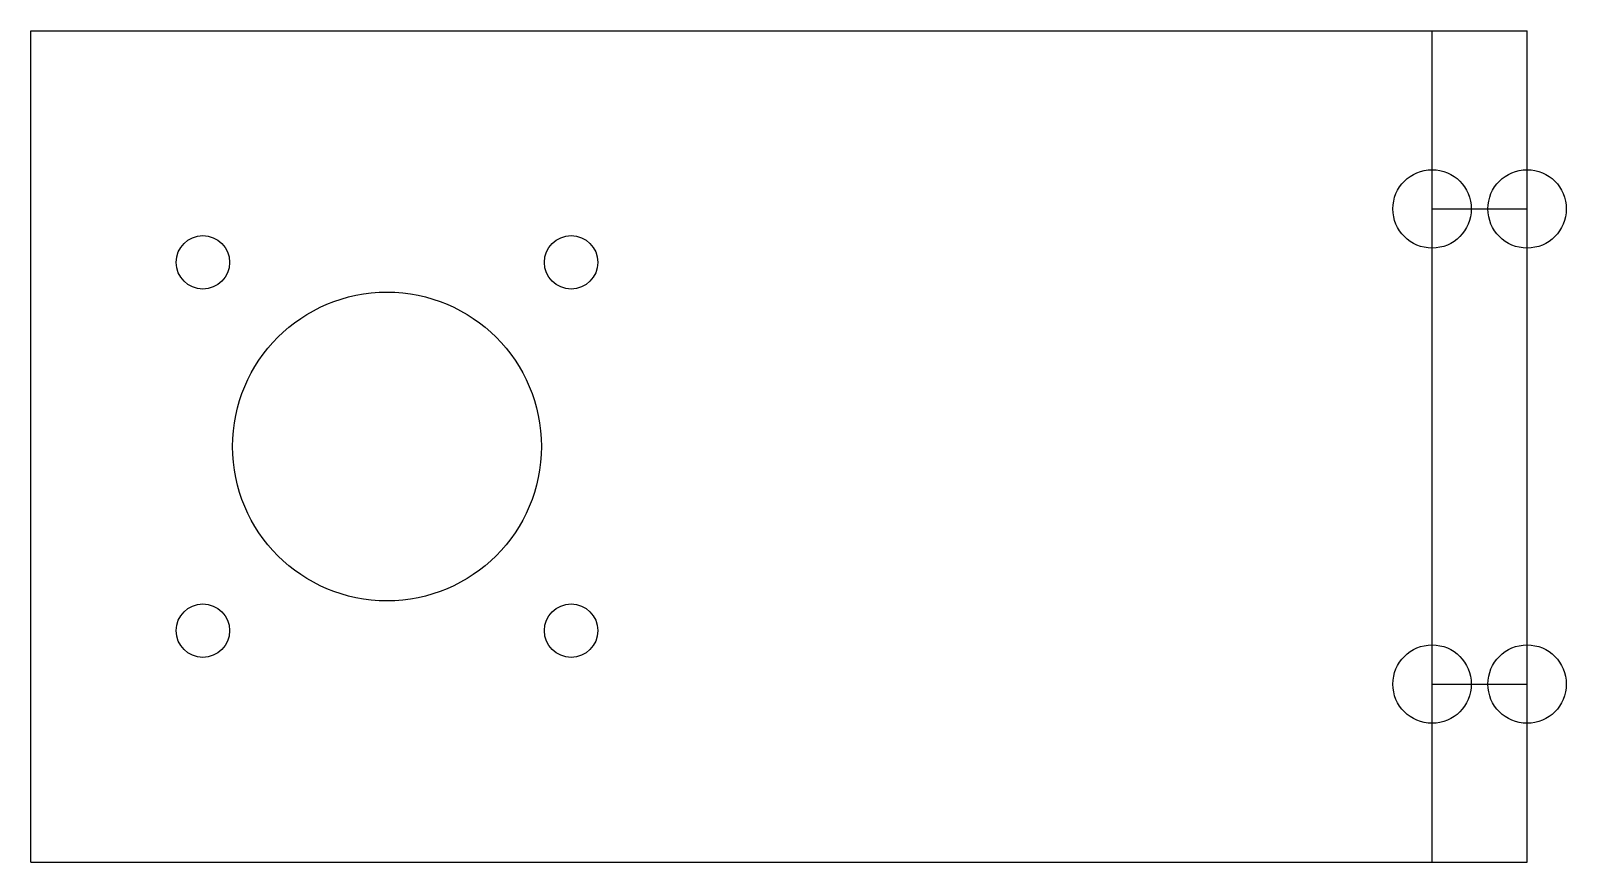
# Model space of a CAD drawing. Header units: millimetres. Extents: x 0 to 129, y 0 to 70.
import ezdxf

# ---------------------------------------------------------------- set-up
doc = ezdxf.new("R2010")
doc.units = ezdxf.units.MM
doc.layers.add('Part', color=7, linetype='CONTINUOUS')

msp = doc.modelspace()

# ---------------------------------------------------------------- linework, layer by layer
at = {"layer": 'Part'}
for p, q in [((0, 0, 8), (0, 70, 8)), ((0, 70), (0, 70, 8)), ((0, 0), (0, 70)), ((0, 70, 8), (118, 70, 8)), ((0, 0, 8), (0, 70, 8)), ((0, 70), (0, 70, 8)), ((0, 70, 8), (118, 70, 8)), ((0, 70), (126, 70)), ((0, 70), (126, 70)), ((0, 0), (0, 70)), ((118, 0, 8), (118, 70, 8)), ((118, 0, 70), (118, 70, 70)), ((118, 70, 8), (118, 70, 70)), ((118, 0, 8), (118, 70, 8)), ((118, 0, 70), (118, 70, 70)), ((118, 70, 70), (126, 70, 70)), ((118, 70, 8), (118, 70, 70)), ((118, 70, 70), (126, 70, 70)), ((126, 0, 70), (126, 70, 70)), ((126, 70), (126, 70, 70)), ((126, 0), (126, 70)), ((126, 0), (126, 70)), ((126, 70), (126, 70, 70)), ((126, 0, 70), (126, 70, 70)), ((118, 55, 38.3), (126, 55, 38.3)), ((118, 55, 38.3), (126, 55, 38.3)), ((16.75, 50.5), (16.75, 50.5, 8)), ((16.75, 50.5), (16.75, 50.5, 8)), ((47.75, 50.5), (47.75, 50.5, 8)), ((47.75, 50.5), (47.75, 50.5, 8)), ((43, 35), (43, 35, 8)), ((43, 35), (43, 35, 8)), ((16.75, 19.5), (16.75, 19.5, 8)), ((16.75, 19.5), (16.75, 19.5, 8)), ((47.75, 19.5), (47.75, 19.5, 8)), ((47.75, 19.5), (47.75, 19.5, 8)), ((118, 15, 38.3), (126, 15, 38.3)), ((118, 15, 38.3), (126, 15, 38.3)), ((0, 0), (0, 0, 8)), ((0, 0, 8), (118, 0, 8)), ((0, 0), (126, 0)), ((0, 0, 8), (118, 0, 8)), ((0, 0), (0, 0, 8)), ((0, 0), (126, 0)), ((118, 0, 8), (118, 0, 70)), ((118, 0, 70), (126, 0, 70)), ((118, 0, 70), (126, 0, 70)), ((118, 0, 8), (118, 0, 70)), ((126, 0), (126, 0, 70)), ((126, 0), (126, 0, 70))]:
    msp.add_line(p, q, dxfattribs=at)
for centre, radius in [((118, 55, 35), 3.3), ((118, 55, 35), 3.3), ((126, 55, 35), 3.3), ((126, 55, 35), 3.3), ((14.5, 50.5, 8), 2.25), ((14.5, 50.5, 8), 2.25), ((14.5, 50.5), 2.25), ((14.5, 50.5), 2.25), ((45.5, 50.5, 8), 2.25), ((45.5, 50.5, 8), 2.25), ((45.5, 50.5), 2.25), ((45.5, 50.5), 2.25), ((30, 35, 8), 13), ((30, 35, 8), 13), ((30, 35), 13), ((30, 35), 13), ((14.5, 19.5, 8), 2.25), ((14.5, 19.5, 8), 2.25), ((14.5, 19.5), 2.25), ((14.5, 19.5), 2.25), ((45.5, 19.5, 8), 2.25), ((45.5, 19.5, 8), 2.25), ((45.5, 19.5), 2.25), ((45.5, 19.5), 2.25), ((118, 15, 35), 3.3), ((118, 15, 35), 3.3), ((126, 15, 35), 3.3), ((126, 15, 35), 3.3)]:
    msp.add_circle(centre, radius, dxfattribs=at)

doc.saveas('drawing.dxf')
